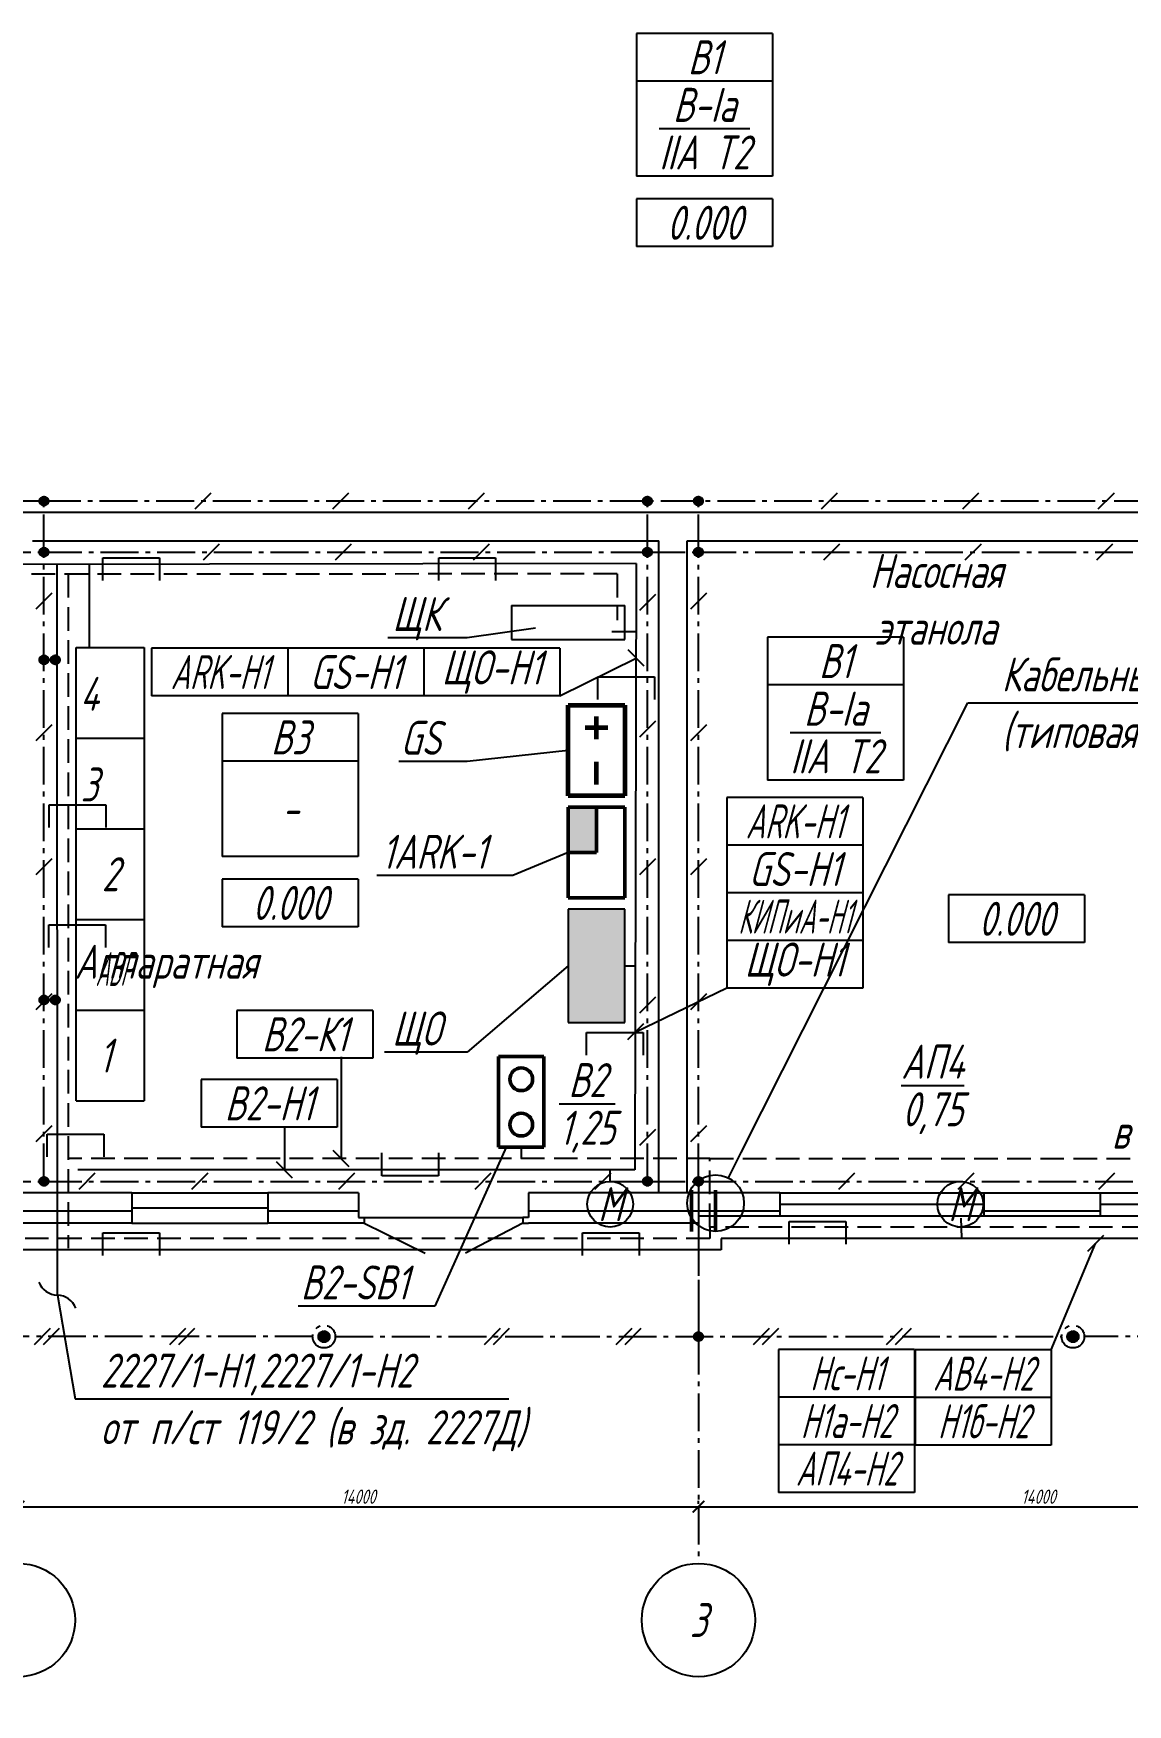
# Model space of a CAD drawing. Header units: millimetres. Extents: x 6735 to 13224, y -12144 to -9633.
# Drawn here: x 12257.4 to 12489.1, y -10785.2 to -10431.4 of the extents above; entities that cross this region are included whole.
import ezdxf
from ezdxf import colors
from ezdxf.entities.mleader import LeaderData, LeaderLine
from ezdxf.enums import TextEntityAlignment as Align
from ezdxf.math import Vec2, Vec3

# ---------------------------------------------------------------- set-up
doc = ezdxf.new("R2010")
doc.units = ezdxf.units.MM
doc.linetypes.add('gost5', pattern=[7, 5, -2, 0])
doc.linetypes.add('gost6', pattern=[12, 8, -1.5, 1, -1.5])
doc.layers.get('Defpoints').update_dxf_attribs({"color": 33})
for name, color, linetype, lineweight in [('Заземление (Вновь)', 6, 'gost6', 50), ('КаБель контрольный (Вновь)', 142, 'gost5', 60), ('КаБель силовой (Вновь)', 1, 'Continuous', 60), ('Линия выноска', 137, 'Continuous', 25), ('Осевая', 4, 'gost6', 25), ('ППК и др. приБоры', 171, 'Continuous', 50), ('Размерная', 4, 'Continuous', 25), ('Рамка тонкая', 5, 'Continuous', 25), ('Строительный', 251, 'Continuous', 13), ('Текст', 2, 'Continuous', 25), ('Щиты пульты (Вновь)', 5, 'Continuous', 50), ('Эл. аппараты (Вновь)', 93, 'Continuous', 50), ('ЭлектрооБорудование (Вновь)', 160, 'Continuous', 60)]:
    doc.layers.add(name, color=color, linetype=linetype, lineweight=lineweight)
doc.styles.add('Simplex', font='simplex.shx', dxfattribs={"width": 0.7, "oblique": 15})
doc.dimstyles.new('ISO-25', dxfattribs={"dimtxt": 3, "dimasz": 2.5, "dimexe": 1.25, "dimexo": 0.625, "dimtad": 1, "dimtxsty": 'Simplex', "dimcen": 2.5, "dimclrt": 2, "dimadec": 0, "dimazin": 0, "dimtfac": 1, "dimtmove": 0, "dimatfit": 3, "dimfxl": 1, "dimarcsym": 0})

# ---------------------------------------------------------------- blocks, each defined once
blk = doc.blocks.new('_ArchTick')
at = {"color": 0, "linetype": 'ByBlock', "const_width": 0.15}
blk.add_lwpolyline([(-0.5, -0.5), (0.5, 0.5)], dxfattribs=at)
blk = doc.blocks.new('*D524')
at = {"layer": 'Defpoints', "color": 0, "transparency": 16777216}
for p in [(12254.21, -10743.31), (12398.21, -10743.31), (12398.21, -10743.31)]:
    blk.add_point(p, dxfattribs=at)
at = {"layer": 'Размерная', "color": 0, "lineweight": -2, "transparency": 16777216}
for p, q in [((12254.21, -10743.31), (12398.21, -10743.31)), ((12254.21, -10743.94), (12254.21, -10744.56)), ((12398.21, -10742.69), (12398.21, -10742.06))]:
    blk.add_line(p, q, dxfattribs=at)
at = {"layer": 'Размерная', "color": 0, "lineweight": -2, "transparency": 16777216, "xscale": 2.5, "yscale": 2.5, "zscale": 2.5, "rotation": 180}
blk.add_blockref('_ArchTick', (12254.21, -10743.31), dxfattribs=at)
at = {"layer": 'Размерная', "color": 0, "lineweight": -2, "transparency": 16777216, "xscale": 2.5, "yscale": 2.5, "zscale": 2.5}
blk.add_blockref('_ArchTick', (12398.21, -10743.31), dxfattribs=at)
at = {"layer": 'Размерная', "color": 2, "lineweight": 25, "transparency": 16777216, "insert": (12326.21, -10741.19), "char_height": 3, "attachment_point": 5, "style": 'Simplex'}
blk.add_mtext('14000', dxfattribs=at)
blk = doc.blocks.new('*D525')
at = {"layer": 'Defpoints', "color": 0, "transparency": 16777216}
for p in [(12398.21, -10743.31), (12542.21, -10743.31), (12542.21, -10743.31)]:
    blk.add_point(p, dxfattribs=at)
at = {"layer": 'Размерная', "color": 0, "lineweight": -2, "transparency": 16777216}
for p, q in [((12398.21, -10743.31), (12542.21, -10743.31)), ((12398.21, -10743.94), (12398.21, -10744.56)), ((12542.21, -10742.69), (12542.21, -10742.06))]:
    blk.add_line(p, q, dxfattribs=at)
at = {"layer": 'Размерная', "color": 0, "lineweight": -2, "transparency": 16777216, "xscale": 2.5, "yscale": 2.5, "zscale": 2.5, "rotation": 180}
blk.add_blockref('_ArchTick', (12398.21, -10743.31), dxfattribs=at)
at = {"layer": 'Размерная', "color": 0, "lineweight": -2, "transparency": 16777216, "xscale": 2.5, "yscale": 2.5, "zscale": 2.5}
blk.add_blockref('_ArchTick', (12542.21, -10743.31), dxfattribs=at)
at = {"layer": 'Размерная', "color": 2, "lineweight": 25, "transparency": 16777216, "insert": (12470.21, -10741.19), "char_height": 3, "attachment_point": 5, "style": 'Simplex'}
blk.add_mtext('14000', dxfattribs=at)
blk = doc.blocks.new('A$C11954CC4')
at = {"layer": 'Линия выноска', "color": 161}
for p, q in [((12, 4.2), (0, 4.2)), ((0, 4.2), (0, 0)), ((12, 4.2), (12, 0)), ((12, 0), (0, 0))]:
    blk.add_line(p, q, dxfattribs=at)
blk = doc.blocks.new('_None')
blk = doc.blocks.new('_Integral')
at = {"color": 0, "linetype": 'ByBlock', "lineweight": -2}
for centre, start, end in [((0.445, -0.091), 102, 168), ((-0.445, 0.091), 282, 348)]:
    blk.add_arc(centre, 0.454, start, end, dxfattribs=at)
blk = doc.blocks.new('A$C25011874')
at = {"layer": 'ППК и др. приБоры'}
blk.add_hatch(color=256, dxfattribs=at).paths.add_polyline_path([(4, 0), (4, 2.5), (0, 2.5), (0, 0)])
for p, q in [((0, 5), (0, 0)), ((8, 5), (0, 5)), ((8, 0), (8, 5)), ((4, 2.5), (0, 2.5)), ((4, 0), (4, 2.5)), ((0, 0), (8, 0))]:
    blk.add_line(p, q, dxfattribs=at)
blk = doc.blocks.new('A$C05EB3272')
at = {"layer": 'ЭлектрооБорудование (Вновь)'}
for p, q in [((0, 5), (8, 5)), ((0, 0), (0, 5)), ((8, 5), (8, 0)), ((2, 3.5), (2, 1.5)), ((3, 2.5), (1, 2.5)), ((7, 2.5), (5, 2.5)), ((8, 0), (0, 0))]:
    blk.add_line(p, q, dxfattribs=at)
blk = doc.blocks.new('A$C629C7F59')
at = {"layer": 'Эл. аппараты (Вновь)'}
for p, q in [((0, 8), (0, 0)), ((4, 8), (0, 8)), ((4, 0), (4, 8)), ((0, 0), (4, 0))]:
    blk.add_line(p, q, dxfattribs=at)
for centre in [(2, 6), (2, 2)]:
    blk.add_circle(centre, 1, dxfattribs=at)
blk = doc.blocks.new('A$C710D2D3C')
at = {"layer": 'Рамка тонкая'}
for p, q in [((0, 0), (0, 2)), ((0, 2), (5, 2)), ((5, 2), (5, 0))]:
    blk.add_line(p, q, dxfattribs=at)
blk = doc.blocks.new('_DotBlank')
at = {"color": 0, "linetype": 'ByBlock', "lineweight": -2}
blk.add_line((-0.5, 0), (-1, 0), dxfattribs=at)
blk.add_circle((0, 0), 0.5, dxfattribs=at)

msp = doc.modelspace()

# ---------------------------------------------------------------- hatches: boundary and pattern name
at = {"layer": 'Заземление (Вновь)', "lineweight": 25}
h = msp.add_hatch(color=256, dxfattribs=at)
h.paths.add_polyline_path([(12259.60843, -10529.4749), (12259.60843, -10530.4349), (12260.56843, -10530.4349, 0.414213562)])
h.paths.add_polyline_path([(12259.60843, -10529.4749, 0.414213562), (12258.64843, -10530.4349), (12259.60843, -10530.4349)])
h.paths.add_polyline_path([(12260.56843, -10530.4349), (12259.60843, -10530.4349), (12258.64843, -10530.4349, 1)])
h = msp.add_hatch(color=256, dxfattribs=at)
h.paths.add_polyline_path([(12387.39732, -10529.4749), (12387.39732, -10530.4349), (12388.35732, -10530.4349, 0.414213562)])
h.paths.add_polyline_path([(12387.39732, -10529.4749, 0.414213562), (12386.43732, -10530.4349), (12387.39732, -10530.4349)])
h.paths.add_polyline_path([(12388.35732, -10530.4349), (12387.39732, -10530.4349), (12386.43732, -10530.4349, 1)])
h = msp.add_hatch(color=256, dxfattribs=at)
h.paths.add_polyline_path([(12398.19732, -10529.4749), (12398.19732, -10530.4349), (12399.15732, -10530.4349, 0.414213562)])
h.paths.add_polyline_path([(12398.19732, -10529.4749, 0.414213562), (12397.23732, -10530.4349), (12398.19732, -10530.4349)])
h.paths.add_polyline_path([(12399.15732, -10530.4349), (12398.19732, -10530.4349), (12397.23732, -10530.4349, 1)])
h = msp.add_hatch(color=256, dxfattribs=at)
h.paths.add_polyline_path([(12259.60843, -10540.2749), (12259.60843, -10541.2349), (12260.56843, -10541.2349, 0.414213562)])
h.paths.add_polyline_path([(12259.60843, -10540.2749, 0.414213562), (12258.64843, -10541.2349), (12259.60843, -10541.2349)])
h.paths.add_polyline_path([(12260.56843, -10541.2349), (12259.60843, -10541.2349), (12258.64843, -10541.2349, 1)])
h = msp.add_hatch(color=256, dxfattribs=at)
h.paths.add_polyline_path([(12387.39732, -10540.2749), (12387.39732, -10541.2349), (12388.35732, -10541.2349, 0.414213562)])
h.paths.add_polyline_path([(12387.39732, -10540.2749, 0.414213562), (12386.43732, -10541.2349), (12387.39732, -10541.2349)])
h.paths.add_polyline_path([(12388.35732, -10541.2349), (12387.39732, -10541.2349), (12386.43732, -10541.2349, 1)])
h = msp.add_hatch(color=256, dxfattribs=at)
h.paths.add_polyline_path([(12398.19732, -10540.2749), (12398.19732, -10541.2349), (12399.15732, -10541.2349, 0.414213562)])
h.paths.add_polyline_path([(12398.19732, -10540.2749, 0.414213562), (12397.23732, -10541.2349), (12398.19732, -10541.2349)])
h.paths.add_polyline_path([(12399.15732, -10541.2349), (12398.19732, -10541.2349), (12397.23732, -10541.2349, 1)])
h = msp.add_hatch(color=256, dxfattribs=at)
h.paths.add_polyline_path([(12259.60843, -10563.0749), (12259.60843, -10564.0349), (12260.56843, -10564.0349, 0.414213562)])
h.paths.add_polyline_path([(12259.60843, -10563.0749, 0.414213562), (12258.64843, -10564.0349), (12259.60843, -10564.0349)])
h.paths.add_polyline_path([(12260.56843, -10564.0349), (12259.60843, -10564.0349), (12258.64843, -10564.0349, 1)])
h = msp.add_hatch(color=256, dxfattribs=at)
h.paths.add_polyline_path([(12262.00843, -10563.0749), (12262.00843, -10564.0349), (12262.96843, -10564.0349, 0.414213562)])
h.paths.add_polyline_path([(12262.00843, -10563.0749, 0.414213562), (12261.04843, -10564.0349), (12262.00843, -10564.0349)])
h.paths.add_polyline_path([(12262.96843, -10564.0349), (12262.00843, -10564.0349), (12261.04843, -10564.0349, 1)])
h = msp.add_hatch(color=256, dxfattribs=at)
h.paths.add_polyline_path([(12259.60843, -10635.0749), (12259.60843, -10636.0349), (12260.56843, -10636.0349, 0.414213562)])
h.paths.add_polyline_path([(12259.60843, -10635.0749, 0.414213562), (12258.64843, -10636.0349), (12259.60843, -10636.0349)])
h.paths.add_polyline_path([(12260.56843, -10636.0349), (12259.60843, -10636.0349), (12258.64843, -10636.0349, 1)])
h = msp.add_hatch(color=256, dxfattribs=at)
h.paths.add_polyline_path([(12262.00843, -10635.0749), (12262.00843, -10636.0349), (12262.96843, -10636.0349, 0.414213562)])
h.paths.add_polyline_path([(12262.00843, -10635.0749, 0.414213562), (12261.04843, -10636.0349), (12262.00843, -10636.0349)])
h.paths.add_polyline_path([(12262.96843, -10636.0349), (12262.00843, -10636.0349), (12261.04843, -10636.0349, 1)])
h = msp.add_hatch(color=256, dxfattribs=at)
h.paths.add_polyline_path([(12259.60843, -10673.4749), (12259.60843, -10674.4349), (12260.56843, -10674.4349, 0.414213562)])
h.paths.add_polyline_path([(12259.60843, -10673.4749, 0.414213562), (12258.64843, -10674.4349), (12259.60843, -10674.4349)])
h.paths.add_polyline_path([(12260.56843, -10674.4349), (12259.60843, -10674.4349), (12258.64843, -10674.4349, 1)])
h = msp.add_hatch(color=256, dxfattribs=at)
h.paths.add_polyline_path([(12387.39732, -10673.4749), (12387.39732, -10674.4349), (12388.35732, -10674.4349, 0.414213562)])
h.paths.add_polyline_path([(12387.39732, -10673.4749, 0.414213562), (12386.43732, -10674.4349), (12387.39732, -10674.4349)])
h.paths.add_polyline_path([(12388.35732, -10674.4349), (12387.39732, -10674.4349), (12386.43732, -10674.4349, 1)])
h = msp.add_hatch(color=256, dxfattribs=at)
h.paths.add_polyline_path([(12398.19732, -10673.4749), (12398.19732, -10674.4349), (12399.15732, -10674.4349, 0.414213562)])
h.paths.add_polyline_path([(12398.19732, -10673.4749, 0.414213562), (12397.23732, -10674.4349), (12398.19732, -10674.4349)])
h.paths.add_polyline_path([(12399.15732, -10674.4349), (12398.19732, -10674.4349), (12397.23732, -10674.4349, 1)])
for points in [[(12320.10132, -10707.3149, 1), (12317.70132, -10707.3149, 1)], [(12478.69332, -10707.3149, 1), (12476.29332, -10707.3149, 1)]]:
    msp.add_hatch(color=256, dxfattribs=at).paths.add_polyline_path(points)
h = msp.add_hatch(color=256, dxfattribs=at)
h.paths.add_polyline_path([(12398.19732, -10706.3549), (12398.19732, -10707.3149), (12399.15732, -10707.3149, 0.414213562)])
h.paths.add_polyline_path([(12398.19732, -10706.3549, 0.414213562), (12397.23732, -10707.3149), (12398.19732, -10707.3149)])
h.paths.add_polyline_path([(12399.15732, -10707.3149), (12398.19732, -10707.3149), (12397.23732, -10707.3149, 1)])
at = {"layer": 'Щиты пульты (Вновь)', "lineweight": 25, "ltscale": 100}
msp.add_hatch(color=256, dxfattribs=at).paths.add_polyline_path([(12382.59732, -10616.8349), (12370.59732, -10616.8349), (12370.59732, -10640.8349), (12382.59732, -10640.8349)])

# ---------------------------------------------------------------- linework, layer by layer
at = {"layer": 'Заземление (Вновь)', "lineweight": 25}
for p, q in [((12259.60843, -10530.4349), (12248.80843, -10530.4349)), ((12387.39732, -10530.4349), (12259.60843, -10530.4349)), ((12259.60843, -10541.2349), (12259.60843, -10530.4349)), ((12294.9725, -10528.73784), (12291.57839, -10532.13196)), ((12324.10155, -10528.73784), (12320.70744, -10532.13196)), ((12352.82439, -10528.73784), (12349.43028, -10532.13196)), ((12398.19732, -10530.4349), (12387.39732, -10530.4349)), ((12387.39732, -10541.2349), (12387.39732, -10530.4349)), ((12686.19732, -10530.4349), (12398.19732, -10530.4349)), ((12398.19732, -10541.2349), (12398.19732, -10530.4349)), ((12427.54367, -10528.73784), (12424.14955, -10532.13196)), ((12457.48562, -10528.73784), (12454.09151, -10532.13196)), ((12486.18648, -10528.73784), (12482.79237, -10532.13196)), ((12248.80843, -10541.2349), (12259.60843, -10541.2349)), ((12259.60843, -10674.4349), (12259.60843, -10541.2349)), ((12259.60843, -10541.2349), (12387.39732, -10541.2349)), ((12296.73379, -10539.53784), (12293.33968, -10542.93196)), ((12324.64348, -10539.53784), (12321.24937, -10542.93196)), ((12353.90826, -10539.53784), (12350.51415, -10542.93196)), ((12387.39732, -10674.4349), (12387.39732, -10541.2349)), ((12387.39732, -10541.2349), (12398.19732, -10541.2349)), ((12398.19732, -10674.4349), (12398.19732, -10541.2349)), ((12398.19732, -10541.2349), (12686.19732, -10541.2349)), ((12428.0856, -10539.53784), (12424.69149, -10542.93196)), ((12458.0278, -10539.53784), (12454.63369, -10542.93196)), ((12485.83992, -10539.53784), (12482.44581, -10542.93196)), ((12261.30549, -10549.90768), (12257.91138, -10553.3018)), ((12389.09437, -10550.17338), (12385.70026, -10553.56749)), ((12399.89437, -10549.90768), (12396.50026, -10553.3018)), ((12262.00843, -10564.0349), (12259.60843, -10564.0349)), ((12261.30549, -10577.80416), (12257.91138, -10581.19828)), ((12389.09437, -10577.00708), (12385.70026, -10580.40119)), ((12399.89437, -10577.80416), (12396.50026, -10581.19828)), ((12261.30549, -10606.13784), (12257.91138, -10609.53196)), ((12389.09437, -10606.13784), (12385.70026, -10609.53196)), ((12399.89437, -10606.13784), (12396.50026, -10609.53196)), ((12261.30549, -10634.7632), (12257.91138, -10638.15731)), ((12262.00843, -10636.0349), (12259.60843, -10636.0349)), ((12389.09437, -10635.42739), (12385.70026, -10638.8215)), ((12399.89437, -10634.7632), (12396.50026, -10638.15731)), ((12261.30549, -10662.65959), (12257.91138, -10666.0537)), ((12399.89437, -10662.65959), (12396.50026, -10666.0537)), ((12389.09437, -10663.45667), (12385.70026, -10666.85079)), ((12270.3946, -10672.73784), (12267.00049, -10676.13196)), ((12294.27842, -10672.73784), (12290.8843, -10676.13196)), ((12325.33902, -10672.73784), (12321.9449, -10676.13196)), ((12354.23429, -10672.73784), (12350.84018, -10676.13196)), ((12379.61085, -10672.73784), (12376.21673, -10676.13196)), ((12431.25269, -10672.73784), (12427.85858, -10676.13196)), ((12456.52274, -10672.73784), (12453.12863, -10676.13196)), ((12486.31496, -10672.73784), (12482.92085, -10676.13196)), ((12248.80843, -10674.4349), (12259.60843, -10674.4349)), ((12259.60843, -10674.4349), (12387.39732, -10674.4349)), ((12387.39732, -10674.4349), (12398.19732, -10674.4349)), ((12398.19732, -10674.4349), (12686.19732, -10674.4349)), ((12398.19732, -10674.4349), (12398.19732, -10707.3149)), ((12316.50132, -10707.3149), (12201.30132, -10707.3149)), ((12260.91465, -10705.61784), (12257.52054, -10709.01196)), ((12262.83465, -10705.61784), (12259.44054, -10709.01196)), ((12289.59933, -10705.61784), (12286.20522, -10709.01196)), ((12291.51933, -10705.61784), (12288.12522, -10709.01196)), ((12321.30132, -10707.3149), (12475.09332, -10707.3149)), ((12356.22473, -10705.61784), (12352.83062, -10709.01196)), ((12358.14473, -10705.61784), (12354.75062, -10709.01196)), ((12384.10713, -10705.61784), (12380.71302, -10709.01196)), ((12386.02713, -10705.61784), (12382.63302, -10709.01196)), ((12413.19295, -10705.61784), (12409.79884, -10709.01196)), ((12415.11295, -10705.61784), (12411.71884, -10709.01196)), ((12441.34488, -10705.61784), (12437.95076, -10709.01196)), ((12443.26488, -10705.61784), (12439.87076, -10709.01196)), ((12595.09332, -10707.3149), (12479.89332, -10707.3149))]:
    msp.add_line(p, q, dxfattribs=at)
for centre, radius in [((12259.60843, -10530.4349), 0.96), ((12387.39732, -10530.4349), 0.96), ((12398.19732, -10530.4349), 0.96), ((12259.60843, -10541.2349), 0.96), ((12387.39732, -10541.2349), 0.96), ((12398.19732, -10541.2349), 0.96), ((12259.60843, -10564.0349), 0.96), ((12262.00843, -10564.0349), 0.96), ((12259.60843, -10636.0349), 0.96), ((12262.00843, -10636.0349), 0.96), ((12259.60843, -10674.4349), 0.96), ((12387.39732, -10674.4349), 0.96), ((12398.19732, -10674.4349), 0.96), ((12318.90132, -10707.3149), 2.4), ((12477.49332, -10707.3149), 2.4), ((12318.90132, -10707.3149), 1.2), ((12398.19732, -10707.3149), 0.96), ((12477.49332, -10707.3149), 1.2)]:
    msp.add_circle(centre, radius, dxfattribs=at)
at = {"layer": 'КаБель контрольный (Вновь)', "lineweight": 25}
for p, q in [((12380.96826, -10545.83384), (12244.01102, -10545.92357)), ((12264.72144, -10545.86252), (12264.71846, -10688.54929)), ((12380.96826, -10545.83384), (12380.95015, -10555.60593)), ((12400.61344, -10669.62633), (12264.71846, -10669.6349)), ((12360.67918, -10667.2349), (12360.67918, -10669.6349)), ((12400.59732, -10684.1309), (12400.59732, -10669.6349)), ((12400.59732, -10669.6349), (12681.44329, -10669.6349)), ((12695.89332, -10684.1309), (12400.59732, -10684.1309)), ((12400.59732, -10684.1309), (12400.59732, -10686.5309)), ((12400.59732, -10686.5309), (12099.15732, -10686.5309))]:
    msp.add_line(p, q, dxfattribs=at)
at = {"layer": 'КаБель силовой (Вновь)', "lineweight": 25}
for p, q in [((12384.99732, -10543.6349), (12246.37983, -10543.82126)), ((12262.36784, -10543.79636), (12262.42194, -10698.51601)), ((12269.18513, -10543.79636), (12269.20843, -10561.6349)), ((12384.99732, -10543.6349), (12384.74818, -10672.0349)), ((12379.84044, -10558.01932), (12384.96941, -10558.02025)), ((12382.59732, -10628.8349), (12384.99732, -10628.8349)), ((12384.74818, -10672.0349), (12266.80843, -10672.0349)), ((12379.50119, -10674.4349), (12379.50119, -10672.0349)), ((12453.76803, -10682.26493), (12453.90965, -10686.42286)), ((12698.29332, -10686.5309), (12402.99732, -10686.5309)), ((12402.99732, -10686.5309), (12402.99732, -10688.9309)), ((12402.99732, -10686.5309), (12402.99732, -10686.5309)), ((12402.99732, -10688.9309), (12096.75732, -10688.9309))]:
    msp.add_line(p, q, dxfattribs=at)
at = {"layer": 'КаБель силовой (Вновь)', "color": 3, "lineweight": 50}
for p, q in [((12396.73019, -10676.28778), (12396.73019, -10685.06202)), ((12401.83745, -10676.28778), (12401.83745, -10685.06202))]:
    msp.add_line(p, q, dxfattribs=at)
at = {"layer": 'Линия выноска', "lineweight": 25}
for p, q in [((12385.06997, -10431.4231), (12385.06997, -10441.5031)), ((12413.86997, -10431.4231), (12385.06997, -10431.4231)), ((12413.86997, -10431.4231), (12413.86997, -10441.5031)), ((12385.06997, -10441.5031), (12385.06997, -10461.6631)), ((12413.86997, -10441.5031), (12385.06997, -10441.5031)), ((12413.86997, -10441.5031), (12413.86997, -10461.6631)), ((12413.86997, -10461.6631), (12385.06997, -10461.6631)), ((12385.06997, -10466.4631), (12385.06997, -10476.5431)), ((12413.86997, -10466.4631), (12385.06997, -10466.4631)), ((12413.86997, -10466.4631), (12413.86997, -10476.5431)), ((12413.86997, -10476.5431), (12385.06997, -10476.5431)), ((12412.82095, -10559.26008), (12412.82095, -10569.34008)), ((12441.62095, -10559.26008), (12412.82095, -10559.26008)), ((12441.62095, -10559.26008), (12441.62095, -10569.34008)), ((12412.82095, -10569.34008), (12412.82095, -10589.50008)), ((12441.62095, -10569.34008), (12412.82095, -10569.34008)), ((12441.62095, -10569.34008), (12441.62095, -10589.50008)), ((12297.32062, -10575.41276), (12297.32062, -10585.49276)), ((12326.12062, -10575.41276), (12297.32062, -10575.41276)), ((12326.12062, -10575.41276), (12326.12062, -10585.49276)), ((12297.32062, -10585.49276), (12297.32062, -10605.65276)), ((12326.12062, -10585.49276), (12297.32062, -10585.49276)), ((12326.12062, -10585.49276), (12326.12062, -10605.65276)), ((12441.62095, -10589.50008), (12412.82095, -10589.50008)), ((12326.12062, -10605.65276), (12297.32062, -10605.65276)), ((12297.32062, -10610.45276), (12297.32062, -10620.53276)), ((12326.12062, -10610.45276), (12297.32062, -10610.45276)), ((12326.12062, -10610.45276), (12326.12062, -10620.53276)), ((12451.10894, -10613.81567), (12451.10894, -10623.89567)), ((12479.90894, -10613.81567), (12451.10894, -10613.81567)), ((12479.90894, -10613.81567), (12479.90894, -10623.89567)), ((12326.12062, -10620.53276), (12297.32062, -10620.53276)), ((12479.90894, -10623.89567), (12451.10894, -10623.89567))]:
    msp.add_line(p, q, dxfattribs=at)
at = {"layer": 'Линия выноска', "color": 161, "lineweight": 25}
for p, q in [((12368.8147, -10571.66856), (12384.99732, -10563.6461)), ((12386.69437, -10565.34316), (12383.30026, -10561.94904)), ((12404.17196, -10633.51653), (12384.8047, -10642.90831)), ((12386.5769, -10641.11899), (12383.18279, -10644.5131)), ((12322.53477, -10648.08875), (12322.53477, -10669.6349)), ((12310.53477, -10662.96872), (12310.53477, -10672.0349)), ((12324.23183, -10671.33196), (12320.83772, -10667.93784)), ((12312.23183, -10673.73196), (12308.83772, -10670.33784)), ((12472.91158, -10710.11521), (12482.28129, -10687.59928)), ((12483.97834, -10685.90222), (12480.58423, -10689.29634))]:
    msp.add_line(p, q, dxfattribs=at)
at = {"layer": 'Осевая', "lineweight": 25}
msp.add_line((12398.19732, -10683.3149), (12398.19732, -10755.3149), dxfattribs=at)
at = {"layer": 'Рамка тонкая', "lineweight": 25}
for centre in [(12254.20843, -10767.3149), (12398.19732, -10767.3149)]:
    msp.add_circle(centre, 12, dxfattribs=at)
at = {"layer": 'Строительный', "lineweight": 25, "ltscale": 100}
for p, q in [((12374.19732, -10532.8349), (12134.19732, -10532.8349)), ((12688.59732, -10532.8349), (12374.19732, -10532.8349)), ((12257.20843, -10538.8349), (12389.79732, -10538.8349)), ((12389.79732, -10676.8349), (12389.79732, -10538.8349)), ((12395.79732, -10676.8349), (12395.7862, -10538.8349)), ((12395.7862, -10538.8349), (12688.5862, -10538.8349)), ((12278.19732, -10676.8349), (12189.87732, -10676.8349)), ((12278.19732, -10676.8349), (12278.19732, -10683.3149)), ((12278.19732, -10676.8349), (12306.99732, -10676.8349)), ((12326.19732, -10676.8349), (12306.99732, -10676.8349)), ((12306.99732, -10676.8349), (12306.99732, -10683.3149)), ((12326.19732, -10676.8349), (12326.19732, -10682.1149)), ((12415.41196, -10676.83403), (12362.19732, -10676.8349)), ((12362.19732, -10676.8349), (12362.19732, -10682.1149)), ((12415.41196, -10676.83403), (12415.41196, -10681.73003)), ((12415.41196, -10676.83403), (12458.61196, -10676.83403)), ((12458.61196, -10676.83403), (12483.24977, -10676.83403)), ((12458.61196, -10676.83403), (12458.61196, -10681.73003)), ((12483.24977, -10676.83403), (12483.24977, -10681.73003)), ((12483.24977, -10676.83403), (12526.44977, -10676.83403)), ((12278.19732, -10680.0749), (12306.99732, -10680.0749)), ((12415.41196, -10679.28203), (12458.61196, -10679.28203)), ((12483.24977, -10679.28203), (12526.44977, -10679.28203)), ((12278.19732, -10683.3149), (12188.67732, -10683.3149)), ((12189.87732, -10680.6749), (12278.19732, -10680.6749)), ((12278.19732, -10683.3149), (12306.99732, -10683.3149)), ((12306.99732, -10680.6749), (12326.19732, -10680.6749)), ((12326.19732, -10683.3149), (12306.99732, -10683.3149)), ((12326.19732, -10682.1149), (12327.39732, -10682.1149)), ((12327.39732, -10683.3149), (12326.19732, -10683.3149)), ((12327.39732, -10682.1149), (12327.39732, -10683.3149)), ((12327.39732, -10682.1149), (12360.99732, -10682.1149)), ((12327.39732, -10683.3149), (12340.31409, -10689.67396)), ((12360.99732, -10683.3149), (12348.8506, -10689.67396)), ((12362.19732, -10682.1149), (12360.99732, -10682.1149)), ((12360.99732, -10682.1149), (12360.99732, -10683.3149)), ((12360.99732, -10683.3149), (12362.19732, -10683.3149)), ((12362.19732, -10680.6749), (12415.41196, -10680.6749)), ((12398.19732, -10683.3149), (12362.19732, -10683.3149)), ((12398.19732, -10683.3149), (12369.39732, -10683.3149)), ((12398.19732, -10680.6749), (12398.19732, -10683.3149)), ((12398.19732, -10681.7309), (12415.41196, -10681.73003)), ((12415.41196, -10681.73003), (12458.61196, -10681.73003)), ((12458.61196, -10680.6749), (12483.24977, -10680.6749)), ((12458.61196, -10681.73003), (12483.24977, -10681.73003)), ((12483.24977, -10681.73003), (12526.44977, -10681.73003))]:
    msp.add_line(p, q, dxfattribs=at)
at = {"layer": 'Щиты пульты (Вновь)', "lineweight": 25, "ltscale": 100}
for p, q in [((12358.59732, -10552.53622), (12382.59732, -10552.53622)), ((12358.59732, -10552.53622), (12358.59732, -10559.73622)), ((12382.59732, -10559.73622), (12382.59732, -10552.53622)), ((12358.59732, -10559.73622), (12382.59732, -10559.73622)), ((12266.46124, -10657.41249), (12266.46124, -10561.41249)), ((12266.46124, -10561.41249), (12280.86124, -10561.41249)), ((12280.86124, -10561.41249), (12280.86124, -10657.41249)), ((12266.46124, -10580.61249), (12280.86124, -10580.61249)), ((12266.46124, -10599.81249), (12280.86124, -10599.81249)), ((12382.59732, -10616.8349), (12370.59732, -10616.8349)), ((12370.59732, -10616.8349), (12370.59732, -10640.8349)), ((12382.59732, -10640.8349), (12382.59732, -10616.8349)), ((12266.46124, -10619.01249), (12280.86124, -10619.01249)), ((12266.46124, -10638.21249), (12280.86124, -10638.21249)), ((12370.59732, -10640.8349), (12382.59732, -10640.8349)), ((12266.46124, -10657.41249), (12280.86124, -10657.41249))]:
    msp.add_line(p, q, dxfattribs=at)
at = {"layer": 'ЭлектрооБорудование (Вновь)', "lineweight": 25}
for centre in [(12379.50119, -10679.27112), (12453.63952, -10679.27112)]:
    msp.add_circle(centre, 4.83622, dxfattribs=at)

# ---------------------------------------------------------------- block references
at = {"lineweight": 25, "xscale": 2.4, "yscale": 2.4, "zscale": 2.4}
for name, p, rotation in [('A$C05EB3272', (12370.59746, -10573.63481), 270), ('A$C25011874', (12370.59729, -10595.23503), 270), ('A$C629C7F59', (12365.47938, -10648.0349), 180)]:
    msp.add_blockref(name, p, dxfattribs=dict(at, rotation=rotation))
at = {"layer": 'КаБель силовой (Вновь)', "lineweight": 25, "xscale": 2.4, "yscale": 2.4, "zscale": 2.4}
for name, p in [('A$C710D2D3C', (12272.10175, -10547.2349)), ('A$C710D2D3C', (12343.20728, -10547.2349)), ('A$C11954CC4', (12282.41474, -10571.66853)), ('A$C11954CC4', (12311.21474, -10571.66853)), ('A$C11954CC4', (12340.01474, -10571.66853)), ('A$C710D2D3C', (12376.87066, -10572.44626)), ('A$C710D2D3C', (12260.68322, -10599.54338)), ('A$C11954CC4', (12404.172, -10603.2765)), ('A$C11954CC4', (12404.172, -10613.3565)), ('A$C11954CC4', (12404.172, -10623.4365)), ('A$C710D2D3C', (12260.66465, -10624.91754)), ('A$C11954CC4', (12404.172, -10633.5165)), ('A$C11954CC4', (12300.46556, -10648.35767)), ('A$C710D2D3C', (12374.47421, -10647.70831)), ('A$C11954CC4', (12292.89563, -10662.96869)), ('A$C710D2D3C', (12260.31953, -10669.25933)), ('A$C710D2D3C', (12417.39732, -10687.7309)), ('A$C710D2D3C', (12272.10175, -10690.1309)), ('A$C710D2D3C', (12373.65974, -10690.1309)), ('A$C11954CC4', (12415.17441, -10720.13418)), ('A$C11954CC4', (12444.11162, -10720.19518)), ('A$C11954CC4', (12415.17441, -10730.21418)), ('A$C11954CC4', (12444.11162, -10730.27518)), ('A$C11954CC4', (12415.17441, -10740.29418))]:
    msp.add_blockref(name, p, dxfattribs=at)
at = {"layer": 'КаБель силовой (Вновь)', "lineweight": 25, "xscale": 2.4, "yscale": 2.4, "zscale": 2.4, "rotation": 180}
msp.add_blockref('A$C710D2D3C', (12343.17066, -10668.4349), dxfattribs=at)

# ---------------------------------------------------------------- texts
at = {"layer": 'Текст', "lineweight": 25, "style": 'Simplex', "oblique": 15}
for s, width, p in [('4', 0.7, (12269.20843, -10571.2349)), ('3', 0.7, (12269.20843, -10590.4349)), ('2', 0.7, (12273.66124, -10609.41249)), ('АВР', 0.4, (12274.3668, -10629.47158)), ('1', 0.7, (12272.54507, -10647.81249)), ('3', 0.7, (12398.19732, -10767.3149))]:
    msp.add_text(s, height=7.2, dxfattribs=dict(at, width=width)).set_placement(p, align=Align.MIDDLE_CENTER)
at = {"layer": 'Текст', "lineweight": 25, "style": 'Simplex', "oblique": 15, "width": 0.7}
msp.add_text('в лотке 80х100мм', height=7.2, dxfattribs=at).set_placement((12485.72125, -10667.50941))
at = {"layer": 'Текст', "lineweight": 25, "char_height": 7.2, "style": 'Simplex'}
for s, width, insert, attachment_point in [('В1', 3.5, (12399.46997, -10436.4631), 5), ('\\A1;\\SВ-Iа/IIA T2;', 3.5, (12399.46997, -10451.5831), 5), ('0.000', 3.5, (12399.46997, -10471.5031), 5), ('\\pi4.18692;Насосная \\P\\pi5.28472;этанола', 43.5, (12430.28329, -10551.22181), 4), ('{\\W0.6;ARK-Н1}', 3.5, (12296.8147, -10566.62856), 5), ('GS-Н1', 3.5, (12325.6147, -10566.62856), 5), ('ЩО-Н1', 3.5, (12354.4147, -10566.62856), 5), ('В1', 3.5, (12427.22095, -10564.30008), 5), ('\\A1;\\SВ-Iа/IIA T2;', 3.5, (12427.22095, -10579.42008), 5), ('В3', 3.5, (12311.72062, -10580.45276), 5), ('{\\W0.6;ARK-Н1}', 3.5, (12418.57196, -10598.23653), 5), ('\\A1;-', 3.5, (12311.72062, -10595.57276), 5), ('GS-Н1', 3.5, (12418.57196, -10608.31653), 5), ('0.000', 3.5, (12311.72062, -10615.49276), 5), ('{\\W0.5;КИПиА-Н1}', 3.5, (12418.57196, -10618.39653), 5), ('0.000', 3.5, (12465.50894, -10618.85567), 5), ('ЩО-Н1', 3.5, (12418.57196, -10628.47653), 5), ('\\pi-1.81308;Аппаратная', 43.5, (12267.89387, -10628.92005), 4), ('В2-К1', 3.5, (12314.86552, -10643.3177), 5), ('\\A1;\\SАП4/0,75;', 3.5, (12447.78108, -10654.14275), 5), ('\\A1;\\SВ2/1,25;', 3.5, (12374.64817, -10658.04483), 5), ('В2-Н1', 3.5, (12307.29559, -10657.92872), 5), ('{\\W0.6;Нс-Н1}', 3.5, (12429.57437, -10715.0942), 5), ('{\\W0.6;АВ4-Н2}', 3.5, (12458.51154, -10715.15517), 5), ('{\\W0.6;Н1а-Н2}', 3.5, (12429.57437, -10725.1742), 5), ('{\\W0.6;Н1б-Н2}', 3.5, (12458.51158, -10725.23521), 5), ('{\\W0.6;АП4-Н2}', 3.5, (12429.57437, -10735.25414), 5)]:
    msp.add_mtext_dynamic_manual_height_columns(s, width=width, gutter_width=12.5, heights=[0], dxfattribs=dict(at, insert=insert, attachment_point=attachment_point))
at = {"layer": 'ЭлектрооБорудование (Вновь)', "lineweight": 25, "char_height": 7.2, "attachment_point": 5, "style": 'Simplex'}
for insert in [(12379.50119, -10679.27112), (12453.63952, -10679.27112)]:
    msp.add_mtext_dynamic_manual_height_columns('М', width=3.0147096, gutter_width=12.5, heights=[0], dxfattribs=dict(at, insert=insert))

# ---------------------------------------------------------------- dimensions: what is measured, and where the dimension line sits
at = {"layer": 'Размерная', "lineweight": 25}
for base, p1, p2, picture, middle in [((12398.20843, -10743.3149), (12254.20843, -10743.3149), (12398.20843, -10743.3149), '*D524', (12326.20843, -10741.1899)), ((12542.20843, -10743.3149), (12398.20843, -10743.3149), (12542.20843, -10743.3149), '*D525', (12470.20843, -10741.1899))]:
    dim = msp.add_linear_dim(base=base, p1=p1, p2=p2, dimstyle='ISO-25', override={"dimlfac": 100, "dimrnd": 1000, "dimblk1": 'ArchTick', "dimblk2": 'ArchTick', "dimsah": 1}, dxfattribs=at)
    dim.commit()
    dim.dimension.update_dxf_attribs({"geometry": picture, "text_midpoint": middle})

# ---------------------------------------------------------------- leaders
at = {"layer": 'Линия выноска', "lineweight": 25}
ml = msp.add_multileader_mtext('Standard', dxfattribs=at)
ml.set_content('ЩК', color=2, style='Simplex')
ml.set_leader_properties()
ml.set_arrow_properties(name='NONE')
ml.build(insert=Vec2(0, 0))
ml.multileader.update_dxf_attribs({"text_left_attachment_type": 6, "text_right_attachment_type": 6, "dogleg_length": 0.62405, "arrow_head_size": 1.44})
ctx = ml.context
ctx.base_point, ctx.char_height, ctx.arrow_head_size, ctx.landing_gap_size, ctx.plane_origin = Vec3(12326.62829, -10559.37679), 7.2, 1.44, 4.8, Vec3(12431.66295, -10518.93502)
ctx.left_attachment, ctx.right_attachment, ctx.text_align_type = 6, 6, 2
notes = []
notes.append((ctx, [(1, (1, 1, 0), (12349.22638, -10559.37679), (-1, 0), 0.74886, [(0, [(12363.71975, -10557.33931)], 0, [])])]))
ctx.mtext.insert, ctx.mtext.alignment, ctx.mtext.flow_direction = Vec3(12343.67753, -10550.73679), 3, 5
ml = msp.add_multileader_mtext('Standard', dxfattribs=at)
ml.set_content('Кабельный проход\\P(типовая серия 3.402-24)', color=2, style='Simplex')
ml.set_leader_properties()
ml.set_arrow_properties(name='DOTBLANK')
ml.build(insert=Vec2(0, 0))
ml.multileader.update_dxf_attribs({"text_left_attachment_type": 6, "text_right_attachment_type": 6, "dogleg_length": 1, "arrow_head_size": 12})
ctx = ml.context
ctx.base_point, ctx.char_height, ctx.arrow_head_size, ctx.landing_gap_size, ctx.plane_origin = Vec3(12457.60643, -10573.11756), 7.2, 12, 4.8, Vec3(12387.48656, -10454.24325)
ctx.left_attachment, ctx.right_attachment = 6, 6
notes.append((ctx, [(1, (1, 1, 0), (12455.20643, -10573.11756), (1, 0), 2.4, [(0, [(12401.82874, -10679.05331)], 0, [])])]))
ctx.mtext.insert, ctx.mtext.flow_direction = Vec3(12462.40643, -10563.51756), 5
ml = msp.add_multileader_mtext('Standard', dxfattribs=at)
ml.set_content('GS', color=2, style='Simplex')
ml.set_leader_properties()
ml.set_arrow_properties(name='NONE')
ml.build(insert=Vec2(0, 0))
ml.multileader.update_dxf_attribs({"text_left_attachment_type": 6, "text_right_attachment_type": 6, "dogleg_length": 0.62405, "arrow_head_size": 1.44})
ctx = ml.context
ctx.base_point, ctx.char_height, ctx.arrow_head_size, ctx.landing_gap_size, ctx.plane_origin = Vec3(12329.52324, -10585.58152), 7.2, 1.44, 4.8, Vec3(12431.66295, -10545.13975)
ctx.left_attachment, ctx.right_attachment, ctx.text_align_type = 6, 6, 2
notes.append((ctx, [(1, (1, 1, 0), (12349.22638, -10585.58152), (-1, 0), 0.74886, [(0, [(12370.59732, -10583.2349)], 0, [])])]))
ctx.mtext.insert, ctx.mtext.alignment, ctx.mtext.flow_direction = Vec3(12343.67753, -10576.94152), 3, 5
ml = msp.add_multileader_mtext('Standard', dxfattribs=at)
ml.set_content('1ARK-1', color=2, style='Simplex')
ml.set_leader_properties()
ml.set_arrow_properties(name='NONE')
ml.build(insert=Vec2(0, 0))
ml.multileader.update_dxf_attribs({"text_left_attachment_type": 6, "text_right_attachment_type": 6, "dogleg_length": 0.62405, "arrow_head_size": 1.44})
ctx = ml.context
ctx.base_point, ctx.char_height, ctx.arrow_head_size, ctx.landing_gap_size, ctx.plane_origin = Vec3(12321.15472, -10609.70099), 7.2, 1.44, 4.8, Vec3(12431.66295, -10569.25922)
ctx.left_attachment, ctx.right_attachment, ctx.text_align_type = 6, 6, 2
notes.append((ctx, [(1, (1, 1, 0), (12358.87281, -10609.70099), (-1, 0), 0.74886, [(0, [(12370.59732, -10604.8349)], 0, [])])]))
ctx.mtext.insert, ctx.mtext.alignment, ctx.mtext.flow_direction = Vec3(12353.32396, -10601.06099), 3, 5
ml = msp.add_multileader_mtext('Standard', dxfattribs=at)
ml.set_content('ЩО', color=2, style='Simplex')
ml.set_leader_properties()
ml.set_arrow_properties(name='NONE')
ml.build(insert=Vec2(0, 0))
ml.multileader.update_dxf_attribs({"text_left_attachment_type": 6, "text_right_attachment_type": 6, "dogleg_length": 0.62405, "arrow_head_size": 1.44})
ctx = ml.context
ctx.base_point, ctx.char_height, ctx.arrow_head_size, ctx.landing_gap_size, ctx.plane_origin = Vec3(12327.08763, -10647.06278), 7.2, 1.44, 4.8, Vec3(12431.66295, -10606.62102)
ctx.left_attachment, ctx.right_attachment, ctx.text_align_type = 6, 6, 2
notes.append((ctx, [(1, (1, 1, 0), (12349.22638, -10647.06278), (-1, 0), 0.74886, [(0, [(12370.59732, -10628.8349)], 0, [])])]))
ctx.mtext.insert, ctx.mtext.alignment, ctx.mtext.flow_direction = Vec3(12343.67753, -10638.49135), 3, 5
ml = msp.add_multileader_mtext('Standard', dxfattribs=at)
ml.set_content('В2-SB1', color=2, style='Simplex')
ml.set_leader_properties()
ml.set_arrow_properties(name='NONE')
ml.build(insert=Vec2(0, 0))
ml.multileader.update_dxf_attribs({"text_left_attachment_type": 6, "text_right_attachment_type": 6, "dogleg_length": 0.62405, "arrow_head_size": 1.44})
ctx = ml.context
ctx.base_point, ctx.char_height, ctx.arrow_head_size, ctx.landing_gap_size, ctx.plane_origin = Vec3(12303.66288, -10700.88449), 7.2, 1.44, 4.8, Vec3(12374.63335, -10599.45562)
ctx.left_attachment, ctx.right_attachment, ctx.text_align_type = 6, 6, 2
notes.append((ctx, [(1, (1, 1, 0), (12342.34097, -10700.88449), (-1, 0), 0.74886, [(0, [(12357.47863, -10667.2349)], 0, [])])]))
ctx.mtext.insert, ctx.mtext.alignment, ctx.mtext.flow_direction = Vec3(12336.79211, -10692.24449), 3, 5
ml = msp.add_multileader_mtext('Standard', dxfattribs=at)
ml.set_content('2227/1-Н1,2227/1-Н2\\Pот п/ст 119/2 (в зд. 2227Д)', color=2, style='Simplex')
ml.set_leader_properties()
ml.set_arrow_properties(name='INTEGRAL')
ml.build(insert=Vec2(0, 0))
ml.multileader.update_dxf_attribs({"text_left_attachment_type": 6, "text_right_attachment_type": 6, "dogleg_length": 0.62405, "arrow_head_size": 9.6})
ctx = ml.context
ctx.base_point, ctx.char_height, ctx.arrow_head_size, ctx.landing_gap_size, ctx.plane_origin = Vec3(12266.82981, -10720.50171), 7.2, 9.6, 4.8, Vec3(12307.73152, -10671.11528)
ctx.left_attachment, ctx.right_attachment = 6, 6
notes.append((ctx, [(0, (1, 1, 0), (12266.24078, -10720.50171), (1, 0), 0.58902, [(0, [(12262.45655, -10698.53581)], 0, [])])]))
ctx.mtext.insert, ctx.mtext.flow_direction = Vec3(12271.62981, -10710.90171), 5
for ctx, leaders in notes:
    for number, flags, end, landing, length, lines in leaders:
        leader = LeaderData()
        leader.index, (leader.has_last_leader_line, leader.has_dogleg_vector, leader.attachment_direction) = number, flags
        leader.last_leader_point, leader.dogleg_vector, leader.dogleg_length = Vec3(end), Vec3(landing), length
        for number, points, colour, breaks in lines:
            line = LeaderLine()
            line.index, line.vertices, line.color, line.breaks = number, Vec3.list(points), colors.encode_raw_color(colour), breaks
            leader.lines.append(line)
        ctx.leaders.append(leader)

doc.saveas('drawing.dxf')
